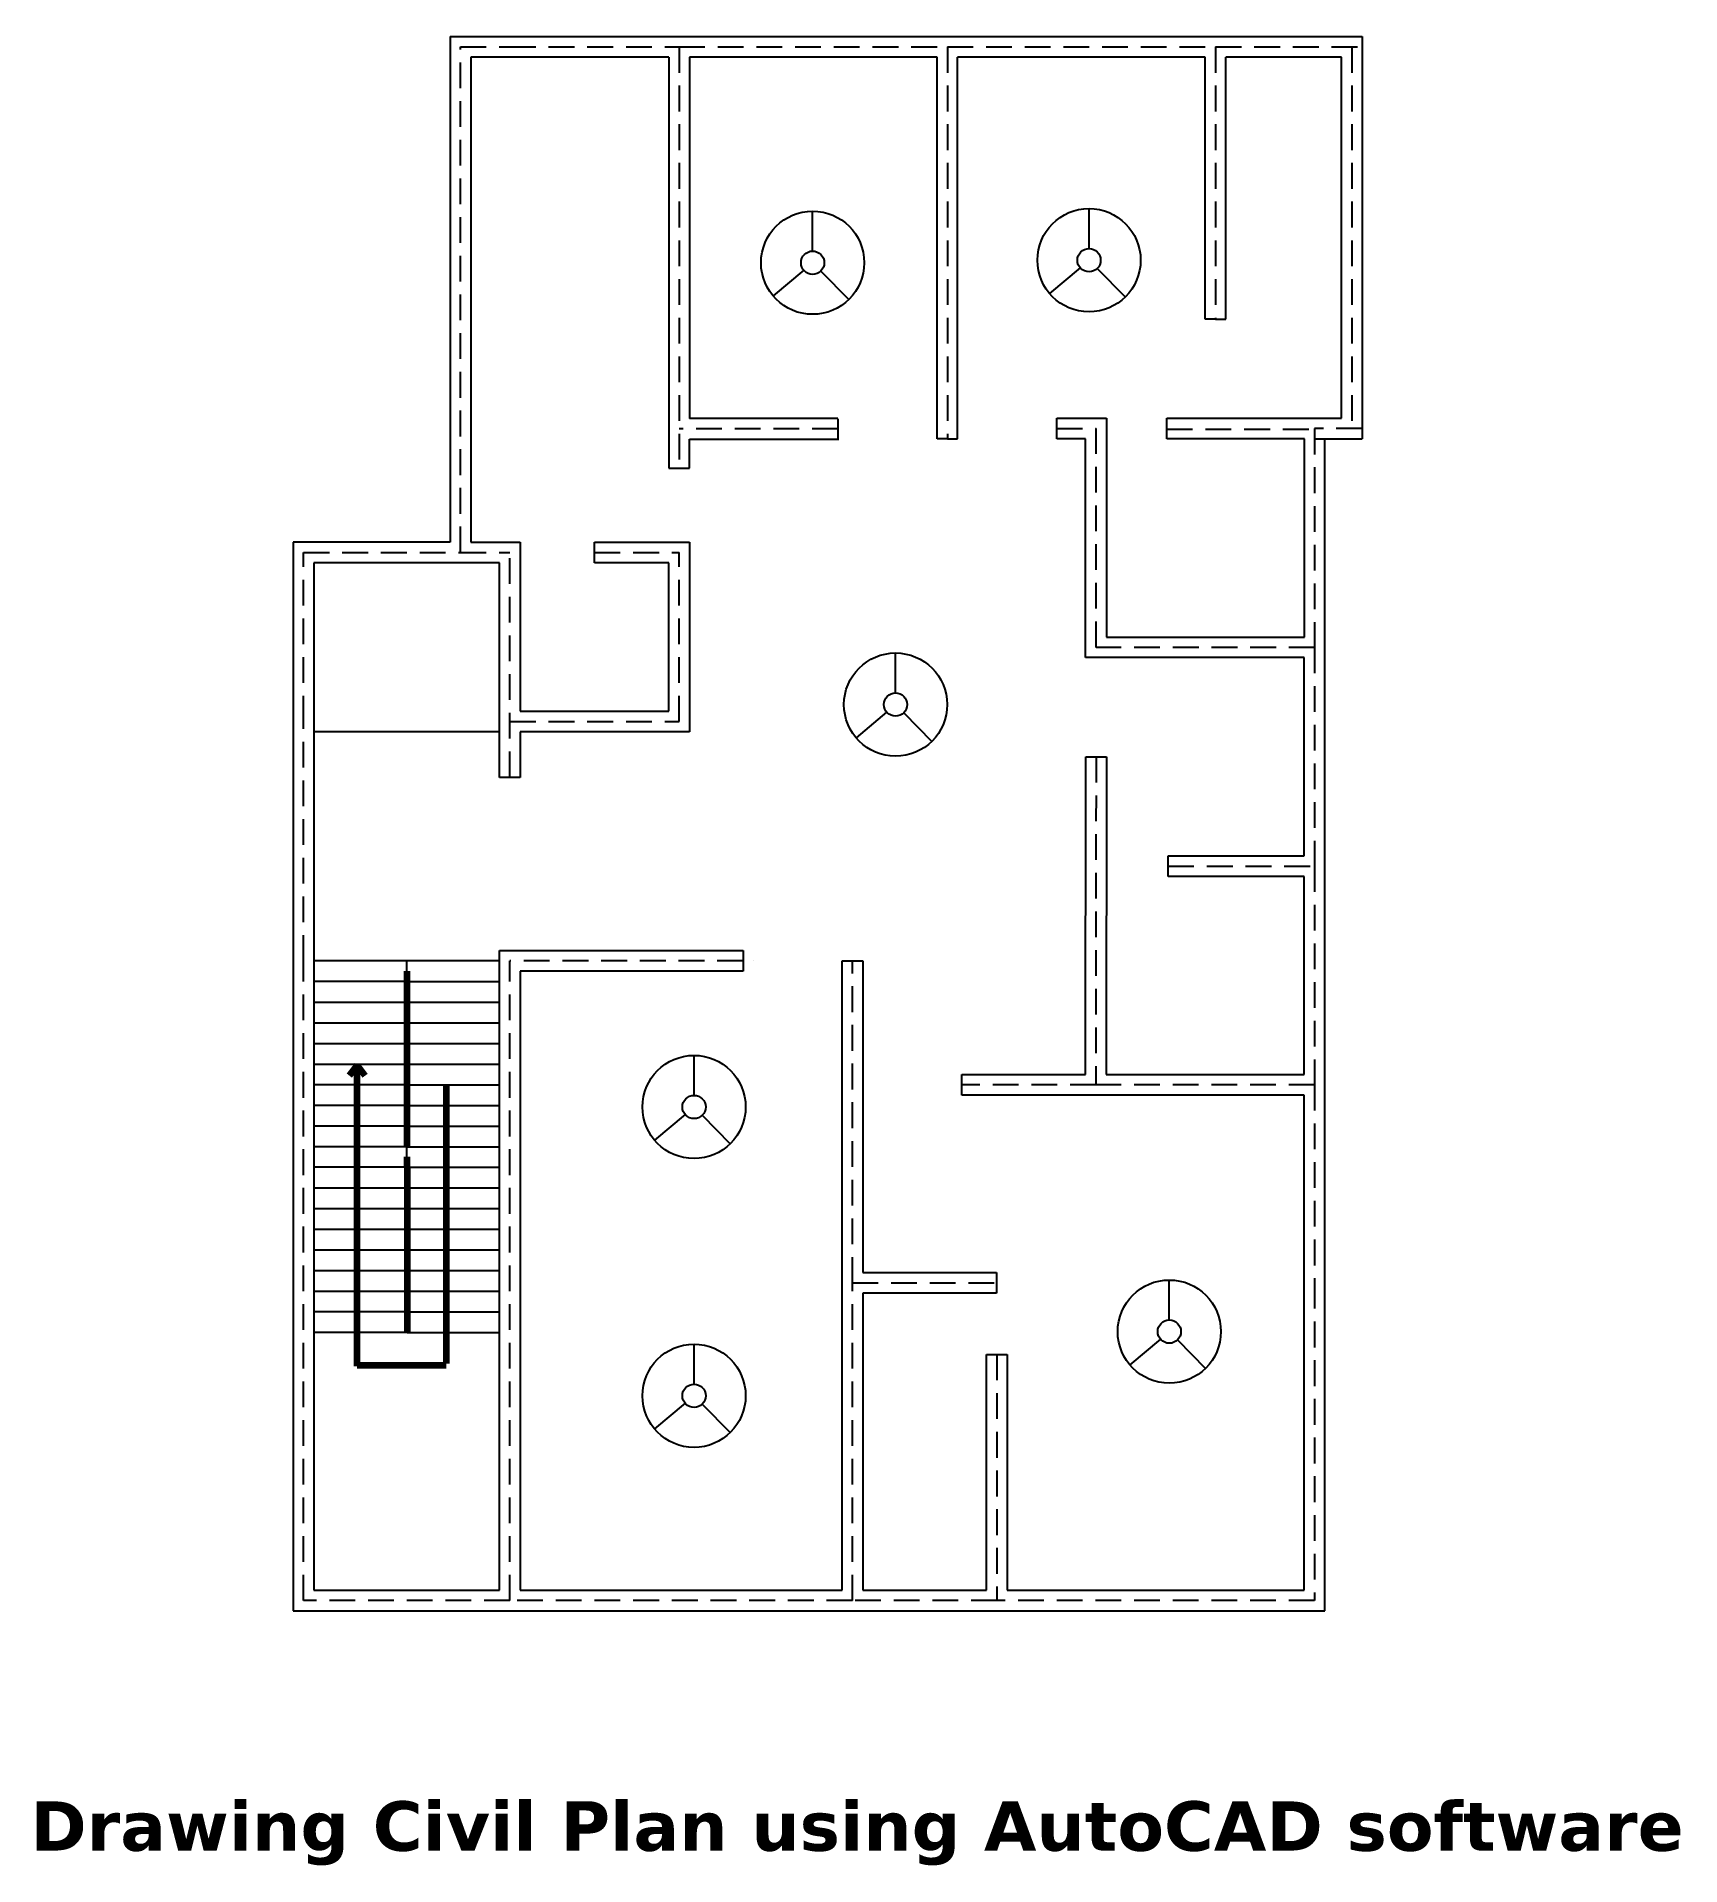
# Model space of a CAD drawing. Header units: inches. Extents: x 1245 to 2041, y 1772 to 2659.
import ezdxf

# ---------------------------------------------------------------- set-up
doc = ezdxf.new("R2010")
doc.units = ezdxf.units.IN
doc.header["$LTSCALE"] = 5
doc.header["$MEASUREMENT"] = 0
doc.linetypes.add('DASHED', pattern=[0.75, 0.5, -0.25])

# ---------------------------------------------------------------- blocks, each defined once
blk = doc.blocks.new('f')
at = {"ltscale": 5}
for p, q in [((1062.96, 2459.2), (1062.96, 2478.57)), ((1058.63, 2449.93), (1043.79, 2437.49)), ((1066.91, 2449.54), (1080.49, 2435.73))]:
    blk.add_line(p, q, dxfattribs=at)
for radius in [25.01, 5.64]:
    blk.add_circle((1062.96, 2453.56), radius, dxfattribs=at)

msp = doc.modelspace()

# ---------------------------------------------------------------- linework, layer by layer
at = {"ltscale": 5}
for p, q in [((1445.13, 2658.72), (1887.13, 2658.72)), ((1445.13, 2658.72), (1445.13, 2413.72)), ((1887.13, 2658.72), (1887.13, 2463.72)), ((1551.13, 2648.72), (1455.13, 2648.72)), ((1455.13, 2648.72), (1455.13, 2413.72)), ((1551.13, 2648.72), (1551.13, 2449.5)), ((1681.13, 2648.72), (1561.13, 2648.72)), ((1561.13, 2648.72), (1561.13, 2473.63)), ((1681.13, 2463.72), (1681.13, 2648.72)), ((1811.13, 2648.72), (1691.13, 2648.72)), ((1691.13, 2463.72), (1691.13, 2648.72)), ((1811.13, 2521.72), (1811.13, 2648.72)), ((1877.13, 2648.72), (1821.13, 2648.72)), ((1821.13, 2521.72), (1821.13, 2648.72)), ((1877.13, 2473.72), (1877.13, 2648.72)), ((1816.13, 2521.72), (1811.13, 2521.72)), ((1816.13, 2521.72), (1821.13, 2521.72)), ((1633.13, 2473.63), (1561.13, 2473.63)), ((1633.13, 2473.5), (1633.13, 2463.5)), ((1739.13, 2463.72), (1739.13, 2473.72)), ((1739.13, 2473.72), (1758.19, 2473.72)), ((1758.19, 2473.72), (1763.19, 2473.72)), ((1763.19, 2473.72), (1763.19, 2367.72)), ((1792.5, 2463.72), (1792.5, 2473.72)), ((1792.5, 2473.72), (1877.13, 2473.72)), ((1561.13, 2449.5), (1561.13, 2463.63)), ((1561.13, 2463.63), (1633.5, 2463.63)), ((1686.13, 2463.72), (1681.13, 2463.72)), ((1686.13, 2463.72), (1691.13, 2463.72)), ((1753.13, 2463.72), (1739.13, 2463.72)), ((1753.13, 2453.72), (1753.13, 2463.72)), ((1793.19, 2463.72), (1792.5, 2463.72)), ((1859.19, 2463.72), (1793.19, 2463.72)), ((1859.19, 2367.72), (1859.19, 2463.72)), ((1864.13, 2463.72), (1887.13, 2463.72)), ((1869.13, 1895.72), (1869.13, 2463.72)), ((1551.13, 2449.5), (1561.13, 2449.5)), ((1753.13, 2357.72), (1753.13, 2453.72)), ((1445.13, 2413.72), (1369.13, 2413.72)), ((1369.13, 2413.72), (1369.13, 1895.72)), ((1455.13, 2413.72), (1474.13, 2413.72)), ((1474.13, 2413.72), (1479.13, 2413.72)), ((1479.13, 2413.72), (1479.13, 2331.72)), ((1515.13, 2403.72), (1515.13, 2413.72)), ((1515.13, 2413.72), (1556.13, 2413.72)), ((1556.13, 2413.72), (1561.13, 2413.72)), ((1561.13, 2413.72), (1561.13, 2326.72)), ((1469.13, 2403.72), (1379.13, 2403.72)), ((1379.13, 2403.72), (1379.13, 1905.72)), ((1469.13, 2299.72), (1469.13, 2403.72)), ((1551.13, 2403.72), (1515.13, 2403.72)), ((1551.13, 2331.72), (1551.13, 2403.72)), ((1763.19, 2367.72), (1859.19, 2367.72)), ((1859.13, 2357.72), (1753.13, 2357.72)), ((1859.13, 2261.72), (1859.13, 2357.72)), ((1479.13, 2331.72), (1551.13, 2331.72)), ((1561.13, 2326.72), (1561.13, 2321.72)), ((1469.13, 2321.72), (1379.21, 2321.72)), ((1561.13, 2321.72), (1479.13, 2321.72)), ((1479.13, 2321.72), (1479.13, 2299.72)), ((1753.13, 2155.72), (1753.19, 2309.72)), ((1753.19, 2309.72), (1763.19, 2309.72)), ((1758.19, 2309.72), (1758.19, 2309.72)), ((1763.19, 2309.72), (1763.13, 2155.72)), ((1479.13, 2299.72), (1469.13, 2299.72)), ((1793.17, 2251.72), (1793.17, 2261.72)), ((1793.17, 2261.72), (1859.13, 2261.72)), ((1859.13, 2251.72), (1793.17, 2251.72)), ((1859.13, 2155.72), (1859.13, 2251.72)), ((1469.13, 2210.72), (1379.18, 2210.72)), ((1424.13, 2205.72), (1424.13, 2210.72)), ((1469.13, 2210.72), (1469.13, 2215.72)), ((1469.13, 2215.72), (1587.13, 2215.72)), ((1469.13, 1905.72), (1469.13, 2210.72)), ((1587.13, 2215.72), (1587.13, 2205.72)), ((1592.13, 2210.72), (1592.13, 2210.72)), ((1592.13, 2210.72), (1592.13, 2210.72)), ((1635.13, 2205.72), (1635.13, 2210.72)), ((1635.13, 2210.72), (1645.13, 2210.72)), ((1645.13, 2210.72), (1645.13, 2059.72)), ((1424.13, 2200.72), (1379.13, 2200.72)), ((1424.13, 2200.72), (1469.13, 2200.72)), ((1587.13, 2205.72), (1479.13, 2205.72)), ((1479.13, 2205.72), (1479.13, 1905.72)), ((1635.13, 1905.72), (1635.13, 2205.72)), ((1379.15, 2190.78), (1424.15, 2190.78)), ((1424.13, 2190.72), (1469.13, 2190.72)), ((1379.15, 2180.78), (1424.15, 2180.78)), ((1424.13, 2180.72), (1469.13, 2180.72)), ((1379.15, 2170.78), (1424.15, 2170.78)), ((1424.13, 2170.72), (1469.13, 2170.72)), ((1379.15, 2160.78), (1424.15, 2160.78)), ((1424.13, 2160.72), (1469.13, 2160.72)), ((1693.13, 2145.72), (1693.13, 2155.72)), ((1693.13, 2155.72), (1753.13, 2155.72)), ((1763.13, 2155.72), (1859.13, 2155.72)), ((1379.15, 2150.78), (1424.15, 2150.78)), ((1424.13, 2150.72), (1469.13, 2150.72)), ((1859.13, 2145.72), (1693.13, 2145.72)), ((1859.13, 1905.72), (1859.13, 2145.72)), ((1379.15, 2140.78), (1424.15, 2140.78)), ((1424.13, 2140.72), (1469.13, 2140.72)), ((1379.15, 2130.78), (1424.15, 2130.78)), ((1424.13, 2130.72), (1469.13, 2130.72)), ((1379.15, 2120.78), (1424.15, 2120.78)), ((1424.13, 2115.8), (1424.13, 2120.8)), ((1424.13, 2120.72), (1469.13, 2120.72)), ((1424.38, 2110.72), (1379.38, 2110.72)), ((1424.38, 2110.72), (1469.38, 2110.72)), ((1379.4, 2100.78), (1424.4, 2100.78)), ((1424.38, 2100.72), (1469.38, 2100.72)), ((1379.4, 2090.78), (1424.4, 2090.78)), ((1424.38, 2090.72), (1469.38, 2090.72)), ((1379.4, 2080.78), (1424.4, 2080.78)), ((1424.38, 2080.72), (1469.38, 2080.72)), ((1379.4, 2070.78), (1424.4, 2070.78)), ((1424.38, 2070.72), (1469.38, 2070.72)), ((1379.4, 2060.78), (1424.4, 2060.78)), ((1424.38, 2060.72), (1469.38, 2060.72)), ((1645.13, 2059.72), (1709.99, 2059.72)), ((1709.99, 2059.72), (1709.99, 2049.72)), ((1379.4, 2050.78), (1424.4, 2050.78)), ((1424.38, 2050.72), (1469.38, 2050.72)), ((1709.99, 2049.72), (1645.13, 2049.72)), ((1645.13, 2049.72), (1645.13, 1905.72)), ((1379.4, 2040.78), (1424.4, 2040.78)), ((1424.38, 2040.72), (1469.38, 2040.72)), ((1379.4, 2030.78), (1424.4, 2030.78)), ((1424.38, 2030.72), (1469.38, 2030.72)), ((1705.13, 1905.72), (1705.13, 2020)), ((1705.13, 2020), (1715.13, 2020)), ((1715.13, 2020), (1715.13, 1905.72)), ((1379.13, 1905.72), (1469.13, 1905.72)), ((1479.13, 1905.72), (1635.13, 1905.72)), ((1645.13, 1905.72), (1705.13, 1905.72)), ((1715.13, 1905.72), (1859.13, 1905.72)), ((1369.13, 1895.72), (1869.13, 1895.72))]:
    msp.add_line(p, q, dxfattribs=at)
at = {"color": 1, "linetype": 'DASHED', "ltscale": 5}
for p, q in [((1450.13, 2653.72), (1474.13, 2653.72)), ((1450.13, 2408.72), (1450.13, 2653.72)), ((1474.13, 2653.72), (1556.13, 2653.72)), ((1556.13, 2653.72), (1686.13, 2653.72)), ((1556.13, 2653.72), (1556.13, 2449.5)), ((1686.13, 2653.72), (1816.13, 2653.72)), ((1686.13, 2653.72), (1686.13, 2463.72)), ((1816.13, 2653.72), (1887.13, 2653.72)), ((1816.13, 2653.72), (1816.13, 2521.72)), ((1882.13, 2653.72), (1882.13, 2468.72)), ((1633.13, 2468.63), (1556.13, 2468.63)), ((1739.13, 2468.72), (1758.19, 2468.72)), ((1758.19, 2362.72), (1758.19, 2468.72)), ((1792.52, 2468.5), (1863.48, 2468.5)), ((1887.13, 2468.72), (1864.13, 2468.72)), ((1864.13, 2468.72), (1864.13, 2362.72)), ((1374.13, 2326.72), (1374.13, 2408.72)), ((1374.13, 2408.72), (1450.13, 2408.72)), ((1450.13, 2408.72), (1474.13, 2408.72)), ((1474.13, 2299.72), (1474.13, 2408.72)), ((1515.13, 2408.72), (1556.13, 2408.72)), ((1556.13, 2326.72), (1556.13, 2408.72)), ((1864.19, 2362.72), (1758.19, 2362.72)), ((1864.13, 2362.72), (1864.13, 2256.72)), ((1374.13, 2210.72), (1374.13, 2326.72)), ((1474.13, 2326.72), (1556.13, 2326.72)), ((1758.19, 2309.72), (1758.13, 2150.72)), ((1793.17, 2256.72), (1864.13, 2256.72)), ((1864.13, 2256.72), (1864.13, 2150.72)), ((1374.13, 1900.72), (1374.13, 2210.72)), ((1474.13, 1900.72), (1474.13, 2210.72)), ((1587.13, 2210.72), (1474.13, 2210.72)), ((1640.13, 2054.72), (1640.13, 2210.72)), ((1758.13, 2150.72), (1693.13, 2150.72)), ((1864.13, 2150.72), (1758.13, 2150.72)), ((1864.13, 2150.72), (1864.13, 2054.72)), ((1640.13, 1900.72), (1640.13, 2054.72)), ((1640.13, 2054.72), (1710.13, 2054.72)), ((1864.13, 2054.72), (1864.13, 1900.72)), ((1710.13, 2020), (1710.13, 1900.72)), ((1474.13, 1900.72), (1374.13, 1900.72)), ((1640.13, 1900.72), (1474.13, 1900.72)), ((1710.13, 1900.72), (1640.13, 1900.72)), ((1864.13, 1900.72), (1710.13, 1900.72))]:
    msp.add_line(p, q, dxfattribs=at)
at = {"lineweight": 158, "ltscale": 5}
for p, q in [((1424.13, 2205.72), (1424.13, 2200.72)), ((1424.13, 2200.72), (1424.13, 2195.72)), ((1403.03, 2190.42), (1403.03, 2190.79)), ((1424.13, 2195.72), (1424.13, 2190.72)), ((1424.13, 2190.72), (1424.13, 2185.72)), ((1424.13, 2185.72), (1424.13, 2180.72)), ((1424.13, 2180.72), (1424.13, 2175.72)), ((1424.13, 2175.72), (1424.13, 2170.72)), ((1424.13, 2170.72), (1424.13, 2165.72)), ((1424.13, 2165.72), (1424.13, 2160.72)), ((1400.04, 2160.18), (1396.26, 2155.14)), ((1400.03, 2160.18), (1403.81, 2155.14)), ((1400.03, 2014.38), (1400.03, 2159.8)), ((1424.13, 2160.72), (1424.13, 2155.72)), ((1424.13, 2155.72), (1424.13, 2150.72)), ((1424.13, 2150.72), (1424.13, 2145.72)), ((1424.13, 2145.72), (1424.13, 2140.72)), ((1443.21, 2150.49), (1443.21, 2015.7)), ((1424.13, 2140.72), (1424.13, 2135.72)), ((1424.13, 2135.72), (1424.13, 2130.72)), ((1424.13, 2130.72), (1424.13, 2125.72)), ((1424.13, 2125.72), (1424.13, 2120.72)), ((1424.13, 2115.8), (1424.13, 2110.8)), ((1424.38, 2110.72), (1424.38, 2105.72)), ((1403.28, 2100.42), (1403.28, 2100.79)), ((1424.38, 2105.72), (1424.38, 2100.72)), ((1424.38, 2100.72), (1424.38, 2095.72)), ((1424.38, 2095.72), (1424.38, 2090.72)), ((1424.38, 2090.72), (1424.38, 2085.72)), ((1424.38, 2085.72), (1424.38, 2080.72)), ((1424.38, 2080.72), (1424.38, 2075.72)), ((1424.38, 2075.72), (1424.38, 2070.72)), ((1424.38, 2070.72), (1424.38, 2065.72)), ((1424.38, 2065.72), (1424.38, 2060.72)), ((1424.38, 2060.72), (1424.38, 2055.72)), ((1424.38, 2055.72), (1424.38, 2050.72)), ((1424.38, 2050.72), (1424.38, 2045.72)), ((1424.38, 2045.72), (1424.38, 2040.72)), ((1424.38, 2040.72), (1424.38, 2035.72)), ((1424.38, 2035.72), (1424.38, 2030.72)), ((1443.21, 2014.75), (1400.03, 2014.75))]:
    msp.add_line(p, q, dxfattribs=at)

# ---------------------------------------------------------------- block references
for p in [(557.88, 95.56), (691.84, 96.78), (598.07, -118.58), (500.4, -313.6), (730.76, -422.46), (500.4, -453.56)]:
    msp.add_blockref('f', p)

# ---------------------------------------------------------------- texts
at = {"ltscale": 5, "insert": (1241.67, 1803.5), "char_height": 24, "width": 1254.7883, "attachment_point": 1}
msp.add_mtext('{\\fVerdana|b1|i0|c0|p34;Drawing Civil Plan using AutoCAD software}', dxfattribs=at)

doc.saveas('drawing.dxf')
